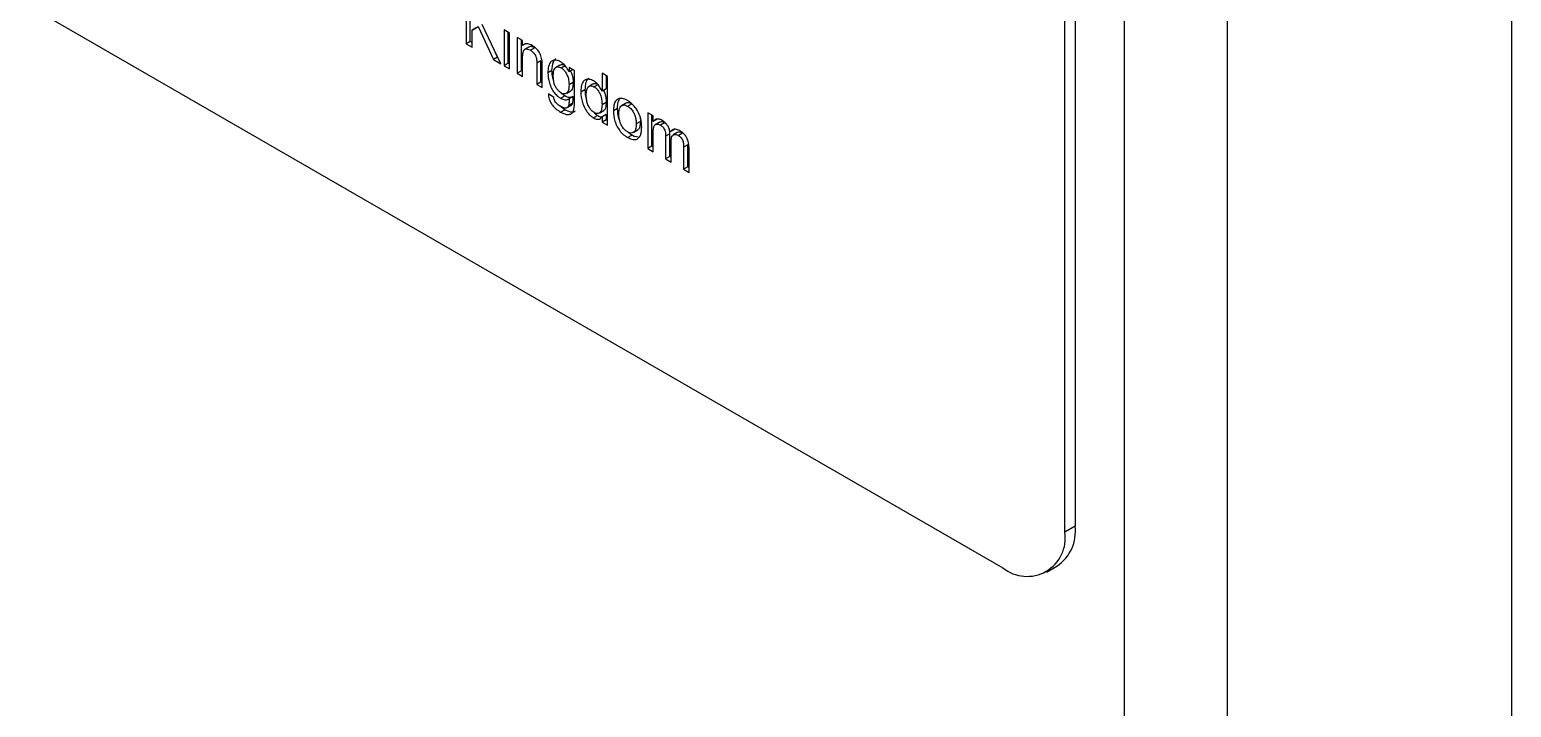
# Model space of a CAD drawing. Extents: x 75 to 2075, y 25 to 1460.
# Drawn here: x 1926.7 to 1977.5, y 960 to 983.2 of the extents above; entities that cross this region are included whole.
import ezdxf

# ---------------------------------------------------------------- set-up
doc = ezdxf.new("R2010")
doc.units = 0
doc.header["$LTSCALE"] = 5
doc.linetypes.add('SLD-KATı', pattern=[0])
doc.layers.get('0').update_dxf_attribs({"linetype": 'CONTINUOUS'})

msp = doc.modelspace()

# ---------------------------------------------------------------- linework, layer by layer
at = {"color": 7, "linetype": 'SLD-KATı'}
for p, q in [((1977.479, 1036.643), (1977.479, 497.87)), ((1967.756, 492.258), (1967.756, 1031.03)), ((1964.22, 493.206), (1964.22, 1030.082)), ((1962.53, 1026.637), (1962.53, 966.213)), ((1962.177, 966.009), (1962.177, 1026.433)), ((1893.588, 1003.155), (1960.056, 964.784)), ((1941.665, 984.427), (1941.665, 982.749)), ((1941.807, 982.831), (1941.807, 984.346)), ((1942.857, 982.061), (1942.213, 983.41)), ((1941.87, 983.212), (1942.083, 983.335)), ((1942.012, 983.294), (1941.87, 983.212)), ((1941.87, 982.631), (1941.87, 983.212)), ((1942.083, 983.335), (1942.605, 982.207)), ((1943.155, 983.115), (1942.969, 983.223)), ((1942.969, 983.223), (1942.969, 981.997)), ((1943.111, 982.078), (1943.111, 983.141)), ((1943.155, 981.889), (1943.155, 983.115)), ((1943.602, 982.857), (1943.416, 982.965)), ((1943.416, 982.965), (1943.416, 981.739)), ((1943.558, 981.82), (1943.558, 982.883)), ((1941.807, 982.831), (1941.665, 982.749)), ((1941.665, 982.749), (1941.87, 982.631)), ((1941.87, 982.794), (1941.807, 982.831)), ((1942.746, 982.289), (1942.676, 982.442)), ((1943.602, 982.686), (1943.602, 982.857)), ((1943.701, 982.743), (1943.602, 982.686)), ((1943.817, 982.634), (1943.676, 982.553)), ((1944.015, 982.61), (1943.874, 982.528)), ((1942.746, 982.289), (1942.605, 982.207)), ((1942.605, 982.207), (1942.857, 982.061)), ((1942.75, 982.287), (1942.746, 982.289)), ((1943.111, 982.078), (1942.969, 981.997)), ((1942.969, 981.997), (1943.155, 981.889)), ((1943.155, 982.053), (1943.111, 982.078)), ((1943.602, 981.631), (1943.602, 982.289)), ((1944.228, 982.165), (1944.087, 982.084)), ((1944.087, 982.084), (1944.087, 981.352)), ((1944.228, 981.433), (1944.228, 982.165)), ((1944.273, 981.244), (1944.273, 981.994)), ((1944.873, 982.01), (1944.731, 981.928)), ((1944.919, 981.925), (1945.061, 982.006)), ((1945.379, 981.832), (1945.193, 981.939)), ((1945.193, 981.939), (1945.193, 981.789)), ((1945.323, 981.864), (1945.193, 981.789)), ((1943.558, 981.82), (1943.416, 981.739)), ((1943.416, 981.739), (1943.602, 981.631)), ((1943.602, 981.794), (1943.558, 981.82)), ((1944.228, 981.433), (1944.087, 981.352)), ((1944.087, 981.352), (1944.273, 981.244)), ((1944.273, 981.407), (1944.228, 981.433)), ((1944.608, 981.831), (1944.466, 981.749)), ((1945.334, 981.42), (1945.193, 981.338)), ((1945.379, 980.787), (1945.379, 981.832)), ((1946, 981.359), (1945.859, 981.277)), ((1946.047, 981.274), (1946.189, 981.355)), ((1946.508, 981.631), (1946.322, 981.739)), ((1946.322, 981.739), (1946.322, 981.119)), ((1946.463, 981.657), (1946.463, 981.201)), ((1946.508, 979.954), (1946.508, 981.631)), ((1944.671, 980.907), (1944.485, 981.036)), ((1945.05, 980.959), (1944.909, 980.877)), ((1945.114, 981.056), (1945.256, 981.137)), ((1945.334, 980.945), (1945.193, 980.864)), ((1945.737, 981.174), (1945.595, 981.093)), ((1946.463, 981.201), (1946.322, 981.119)), ((1945.044, 980.489), (1944.89, 980.61)), ((1944.902, 980.408), (1945.044, 980.489)), ((1945.108, 980.548), (1945.249, 980.629)), ((1945.322, 980.717), (1945.18, 980.635)), ((1946.244, 980.383), (1946.385, 980.464)), ((1946.463, 980.739), (1946.322, 980.657)), ((1946.463, 980.328), (1946.322, 980.246)), ((1946.463, 980.328), (1946.463, 980.143)), ((1946.854, 980.53), (1946.713, 980.448)), ((1947.126, 980.706), (1946.985, 980.624)), ((1947.198, 980.609), (1947.339, 980.691)), ((1947.339, 980.691), (1947.364, 980.672)), ((1948.075, 980.275), (1947.889, 980.383)), ((1947.889, 980.383), (1947.889, 979.157)), ((1946.177, 980.287), (1946.036, 980.205)), ((1946.322, 980.246), (1946.322, 980.061)), ((1946.463, 980.143), (1946.322, 980.061)), ((1946.322, 980.061), (1946.508, 979.954)), ((1946.463, 980.143), (1946.508, 980.117)), ((1947.637, 980.086), (1947.495, 980.004)), ((1948.03, 979.238), (1948.03, 980.301)), ((1948.075, 980.084), (1948.075, 980.275)), ((1948.216, 980.166), (1948.075, 980.084)), ((1948.284, 980.05), (1948.142, 979.969)), ((1948.466, 980.041), (1948.325, 979.959)), ((1948.529, 979.994), (1948.466, 980.041)), ((1947.198, 979.534), (1947.339, 979.616)), ((1947.339, 979.616), (1947.2, 979.727)), ((1947.41, 979.716), (1947.552, 979.797)), ((1948.075, 979.049), (1948.075, 979.674)), ((1948.645, 979.666), (1948.503, 979.584)), ((1948.503, 979.584), (1948.503, 978.802)), ((1948.645, 978.883), (1948.645, 979.666)), ((1948.802, 979.813), (1948.661, 979.731)), ((1948.69, 978.694), (1948.69, 979.394)), ((1948.9, 979.704), (1948.758, 979.622)), ((1949.079, 979.687), (1948.938, 979.605)), ((1948.03, 979.238), (1947.889, 979.157)), ((1947.889, 979.157), (1948.075, 979.049)), ((1948.075, 979.212), (1948.03, 979.238)), ((1948.645, 978.883), (1948.503, 978.802)), ((1948.503, 978.802), (1948.69, 978.694)), ((1948.69, 978.858), (1948.645, 978.883)), ((1949.26, 979.287), (1949.118, 979.205)), ((1949.118, 979.205), (1949.118, 978.447)), ((1949.26, 978.529), (1949.26, 979.287)), ((1949.304, 978.339), (1949.304, 979.177)), ((1949.26, 978.529), (1949.118, 978.447)), ((1949.118, 978.447), (1949.304, 978.339)), ((1949.304, 978.503), (1949.26, 978.529)), ((1962.53, 966.213), (1962.177, 966.009)), ((1961.555, 964.636), (1961.909, 964.84))]:
    msp.add_line(p, q, dxfattribs=at)
for centre, radius, start, end in [((1961.103, 966.031), 1.439, 304.0564, 7.2558), ((1960.884, 965.799), 1.31, 230.7967, 9.214)]:
    msp.add_arc(centre, radius, start, end, dxfattribs=at)
for points, knots in [([(1943.926, 982.692), (1943.878, 982.715), (1943.791, 982.757), (1943.677, 982.751), (1943.627, 982.708), (1943.602, 982.686)], [0, 0, 0, 0, 0.376651, 0.683137, 1, 1, 1, 1]), ([(1943.602, 982.289), (1943.604, 982.346), (1943.607, 982.434), (1943.64, 982.526), (1943.693, 982.568), (1943.768, 982.575), (1943.835, 982.55), (1943.87, 982.531), (1943.874, 982.528)], [0, 0, 0, 0, 0.306171, 0.466325, 0.599856, 0.790969, 0.974732, 1, 1, 1, 1]), ([(1944.015, 982.61), (1943.979, 982.626), (1943.908, 982.658), (1943.837, 982.657), (1943.818, 982.634), (1943.818, 982.634)], [0, 0, 0, 0, 0.512783, 0.997252, 1, 1, 1, 1]), ([(1943.874, 982.528), (1943.906, 982.506), (1943.959, 982.47), (1944.024, 982.386), (1944.066, 982.298), (1944.085, 982.194), (1944.086, 982.124), (1944.087, 982.084)], [0, 0, 0, 0, 0.235391, 0.394109, 0.55396, 0.739129, 1, 1, 1, 1]), ([(1944.263, 982.201), (1944.25, 982.263), (1944.228, 982.363), (1944.139, 982.511), (1944.038, 982.619), (1943.961, 982.669), (1943.926, 982.692)], [0, 0, 0, 0, 0.309743, 0.50206, 0.771551, 1, 1, 1, 1]), ([(1944.273, 981.994), (1944.273, 982.022), (1944.272, 982.069), (1944.27, 982.137), (1944.266, 982.18), (1944.263, 982.201)], [0, 0, 0, 0, 0.405288, 0.702163, 1, 1, 1, 1]), ([(1944.9, 982.13), (1944.852, 982.153), (1944.761, 982.196), (1944.643, 982.185), (1944.546, 982.113), (1944.479, 981.967), (1944.471, 981.824), (1944.466, 981.749)], [0, 0, 0, 0, 0.183067, 0.346689, 0.509972, 0.742168, 1, 1, 1, 1]), ([(1944.608, 981.831), (1944.618, 981.934), (1944.634, 982.088), (1944.699, 982.214), (1944.738, 982.228), (1944.74, 982.229)], [0, 0, 0, 0, 0.653006, 0.98097, 1, 1, 1, 1]), ([(1944.652, 981.656), (1944.655, 981.721), (1944.66, 981.823), (1944.713, 981.924), (1944.781, 981.961), (1944.854, 981.957), (1944.9, 981.935), (1944.919, 981.925)], [0, 0, 0, 0, 0.336646, 0.533037, 0.730169, 0.885111, 1, 1, 1, 1]), ([(1944.875, 982.006), (1944.892, 982.019), (1944.927, 982.044), (1944.996, 982.039), (1945.041, 982.016), (1945.061, 982.006)], [0, 0, 0, 0, 0.366061, 0.730081, 1, 1, 1, 1]), ([(1945.193, 981.789), (1945.16, 981.848), (1945.102, 981.956), (1944.993, 982.069), (1944.928, 982.112), (1944.9, 982.13)], [0, 0, 0, 0, 0.420621, 0.756085, 1, 1, 1, 1]), ([(1944.919, 981.925), (1944.95, 981.903), (1945.012, 981.861), (1945.091, 981.751), (1945.157, 981.617), (1945.188, 981.472), (1945.191, 981.381), (1945.193, 981.338)], [0, 0, 0, 0, 0.178612, 0.352706, 0.54738, 0.788447, 1, 1, 1, 1]), ([(1944.466, 981.749), (1944.475, 981.639), (1944.489, 981.466), (1944.586, 981.227), (1944.686, 981.063), (1944.798, 980.948), (1944.874, 980.899), (1944.909, 980.877)], [0, 0, 0, 0, 0.34849, 0.545628, 0.706052, 0.866714, 1, 1, 1, 1]), ([(1944.662, 981.506), (1944.652, 981.532), (1944.611, 981.646), (1944.609, 981.75), (1944.608, 981.831)], [0, 0, 0, 0, 0.232191, 1, 1, 1, 1]), ([(1944.922, 981.063), (1944.889, 981.086), (1944.825, 981.131), (1944.748, 981.238), (1944.688, 981.365), (1944.657, 981.509), (1944.654, 981.607), (1944.652, 981.656)], [0, 0, 0, 0, 0.190144, 0.36276, 0.522612, 0.758295, 1, 1, 1, 1]), ([(1945.237, 981.814), (1945.255, 981.779), (1945.302, 981.692), (1945.329, 981.553), (1945.333, 981.462), (1945.334, 981.42)], [0, 0, 0, 0, 0.264136, 0.656061, 1, 1, 1, 1]), ([(1945.334, 981.42), (1945.331, 981.356), (1945.325, 981.256), (1945.291, 981.161), (1945.26, 981.145), (1945.253, 981.142)], [0, 0, 0, 0, 0.573443, 0.905288, 1, 1, 1, 1]), ([(1946.035, 981.474), (1945.987, 981.497), (1945.887, 981.544), (1945.758, 981.529), (1945.657, 981.438), (1945.605, 981.286), (1945.598, 981.153), (1945.595, 981.093)], [0, 0, 0, 0, 0.181127, 0.379539, 0.551366, 0.795208, 1, 1, 1, 1]), ([(1945.871, 981.572), (1945.852, 981.558), (1945.79, 981.512), (1945.747, 981.366), (1945.74, 981.234), (1945.737, 981.174)], [0, 0, 0, 0, 0.201308, 0.635413, 1, 1, 1, 1]), ([(1946.003, 981.355), (1946.014, 981.365), (1946.044, 981.391), (1946.111, 981.393), (1946.165, 981.367), (1946.189, 981.355)], [0, 0, 0, 0, 0.253922, 0.665866, 1, 1, 1, 1]), ([(1946.322, 981.119), (1946.292, 981.179), (1946.241, 981.284), (1946.135, 981.408), (1946.067, 981.453), (1946.035, 981.474)], [0, 0, 0, 0, 0.4093757, 0.7185441, 1, 1, 1, 1]), ([(1944.485, 981.036), (1944.488, 980.978), (1944.493, 980.885), (1944.552, 980.745), (1944.636, 980.623), (1944.755, 980.501), (1944.852, 980.439), (1944.902, 980.408)], [0, 0, 0, 0, 0.236418, 0.379611, 0.5225916, 0.7522676, 1, 1, 1, 1]), ([(1944.73, 980.752), (1944.717, 980.772), (1944.692, 980.812), (1944.677, 980.867), (1944.673, 980.897), (1944.671, 980.907)], [0, 0, 0, 0, 0.412522, 0.803101, 1, 1, 1, 1]), ([(1945.05, 980.959), (1945.001, 980.988), (1944.943, 981.022), (1944.893, 981.083), (1944.885, 981.092)], [0, 0, 0, 0, 0.840107, 1, 1, 1, 1]), ([(1944.909, 980.877), (1944.957, 980.855), (1945.051, 980.811), (1945.143, 980.831), (1945.183, 980.858), (1945.193, 980.864)], [0, 0, 0, 0, 0.445994, 0.8735, 1, 1, 1, 1]), ([(1945.193, 981.338), (1945.19, 981.273), (1945.186, 981.17), (1945.137, 981.064), (1945.067, 981.024), (1944.99, 981.028), (1944.941, 981.053), (1944.922, 981.063)], [0, 0, 0, 0, 0.331432, 0.523229, 0.716459, 0.888886, 1, 1, 1, 1]), ([(1945.3, 980.933), (1945.276, 980.921), (1945.222, 980.894), (1945.13, 980.917), (1945.07, 980.948), (1945.05, 980.959)], [0, 0, 0, 0, 0.357586, 0.782787, 1, 1, 1, 1]), ([(1945.193, 980.864), (1945.193, 980.836), (1945.193, 980.784), (1945.191, 980.705), (1945.184, 980.659), (1945.18, 980.635)], [0, 0, 0, 0, 0.344897, 0.671274, 1, 1, 1, 1]), ([(1945.322, 980.717), (1945.325, 980.74), (1945.332, 980.787), (1945.334, 980.865), (1945.334, 980.919), (1945.334, 980.945)], [0, 0, 0, 0, 0.3236635, 0.6615371, 1, 1, 1, 1]), ([(1945.595, 981.093), (1945.604, 980.976), (1945.617, 980.797), (1945.724, 980.538), (1945.842, 980.363), (1945.954, 980.256), (1946.018, 980.216), (1946.036, 980.205)], [0, 0, 0, 0, 0.3666342, 0.5599813, 0.75448, 0.9305545, 1, 1, 1, 1]), ([(1945.737, 981.174), (1945.739, 981.057), (1945.742, 980.934), (1945.797, 980.804), (1945.799, 980.798)], [0, 0, 0, 0, 0.948469, 1, 1, 1, 1]), ([(1945.782, 980.985), (1945.783, 981.037), (1945.787, 981.139), (1945.824, 981.254), (1945.894, 981.306), (1945.969, 981.312), (1946.023, 981.286), (1946.047, 981.274)], [0, 0, 0, 0, 0.259247, 0.521452, 0.691249, 0.861725, 1, 1, 1, 1]), ([(1946.055, 980.388), (1946.031, 980.404), (1945.978, 980.439), (1945.901, 980.535), (1945.835, 980.657), (1945.788, 980.817), (1945.784, 980.921), (1945.782, 980.985)], [0, 0, 0, 0, 0.1361116, 0.3013102, 0.4965205, 0.689829, 1, 1, 1, 1]), ([(1946.047, 981.274), (1946.079, 981.252), (1946.141, 981.209), (1946.216, 981.106), (1946.278, 980.982), (1946.317, 980.826), (1946.32, 980.718), (1946.322, 980.657)], [0, 0, 0, 0, 0.174969, 0.338758, 0.490444, 0.714401, 1, 1, 1, 1]), ([(1946.373, 981.149), (1946.385, 981.126), (1946.424, 981.052), (1946.457, 980.907), (1946.461, 980.8), (1946.463, 980.739)], [0, 0, 0, 0, 0.165558, 0.532306, 1, 1, 1, 1]), ([(1946.873, 980.856), (1946.84, 980.834), (1946.772, 980.787), (1946.721, 980.638), (1946.716, 980.514), (1946.713, 980.448)], [0, 0, 0, 0, 0.300987, 0.634538, 1, 1, 1, 1]), ([(1946.854, 980.53), (1946.855, 980.584), (1946.858, 980.711), (1946.901, 980.805), (1946.926, 980.858)], [0, 0, 0, 0, 0.428789, 1, 1, 1, 1]), ([(1947.198, 980.803), (1947.165, 980.82), (1947.081, 980.864), (1946.966, 980.885), (1946.899, 980.864), (1946.873, 980.856)], [0, 0, 0, 0, 0.276006, 0.7211, 1, 1, 1, 1]), ([(1944.906, 980.599), (1944.882, 980.614), (1944.829, 980.647), (1944.769, 980.703), (1944.736, 980.744), (1944.73, 980.752)], [0, 0, 0, 0, 0.3853592, 0.8792103, 1, 1, 1, 1]), ([(1944.902, 980.408), (1944.969, 980.374), (1945.082, 980.317), (1945.227, 980.32), (1945.321, 980.381), (1945.376, 980.542), (1945.378, 980.688), (1945.379, 980.787)], [0, 0, 0, 0, 0.23093, 0.394024, 0.558115, 0.698885, 1, 1, 1, 1]), ([(1945.18, 980.635), (1945.168, 980.608), (1945.147, 980.561), (1945.086, 980.537), (1945.006, 980.546), (1944.944, 980.579), (1944.906, 980.599)], [0, 0, 0, 0, 0.270479, 0.471143, 0.672128, 1, 1, 1, 1]), ([(1945.402, 980.436), (1945.387, 980.426), (1945.345, 980.397), (1945.222, 980.401), (1945.113, 980.455), (1945.044, 980.489)], [0, 0, 0, 0, 0.1684688, 0.4761749, 1, 1, 1, 1]), ([(1945.249, 980.63), (1945.25, 980.63), (1945.272, 980.632), (1945.3, 980.662), (1945.315, 980.7), (1945.322, 980.717)], [0, 0, 0, 0, 0.028796, 0.574086, 1, 1, 1, 1]), ([(1946.049, 980.392), (1946.074, 980.366), (1946.115, 980.324), (1946.159, 980.297), (1946.177, 980.287)], [0, 0, 0, 0, 0.5870935, 1, 1, 1, 1]), ([(1946.322, 980.657), (1946.319, 980.592), (1946.315, 980.49), (1946.262, 980.387), (1946.195, 980.351), (1946.121, 980.354), (1946.075, 980.377), (1946.055, 980.388)], [0, 0, 0, 0, 0.337627, 0.533011, 0.729406, 0.87934, 1, 1, 1, 1]), ([(1946.463, 980.739), (1946.46, 980.676), (1946.454, 980.575), (1946.418, 980.485), (1946.388, 980.471), (1946.383, 980.468)], [0, 0, 0, 0, 0.586959, 0.926633, 1, 1, 1, 1]), ([(1946.713, 980.448), (1946.72, 980.332), (1946.73, 980.156), (1946.838, 979.901), (1946.957, 979.728), (1947.083, 979.606), (1947.165, 979.555), (1947.198, 979.534)], [0, 0, 0, 0, 0.347236, 0.525294, 0.703487, 0.879806, 1, 1, 1, 1]), ([(1946.932, 980.106), (1946.929, 980.113), (1946.888, 980.195), (1946.863, 980.346), (1946.857, 980.473), (1946.854, 980.53)], [0, 0, 0, 0, 0.045973, 0.573506, 1, 1, 1, 1]), ([(1946.899, 980.342), (1946.902, 980.408), (1946.907, 980.513), (1946.963, 980.617), (1947.037, 980.656), (1947.121, 980.649), (1947.175, 980.621), (1947.198, 980.609)], [0, 0, 0, 0, 0.320821, 0.510606, 0.701435, 0.875337, 1, 1, 1, 1]), ([(1947.198, 979.728), (1947.159, 979.754), (1947.085, 979.806), (1946.997, 979.928), (1946.932, 980.069), (1946.903, 980.21), (1946.9, 980.301), (1946.899, 980.342)], [0, 0, 0, 0, 0.210185, 0.402945, 0.572306, 0.811245, 1, 1, 1, 1]), ([(1947.129, 980.701), (1947.146, 980.713), (1947.185, 980.74), (1947.263, 980.73), (1947.317, 980.703), (1947.339, 980.691)], [0, 0, 0, 0, 0.319926, 0.716042, 1, 1, 1, 1]), ([(1947.682, 979.906), (1947.677, 979.995), (1947.669, 980.146), (1947.584, 980.382), (1947.468, 980.572), (1947.332, 980.717), (1947.24, 980.776), (1947.198, 980.803)], [0, 0, 0, 0, 0.271778, 0.465594, 0.659816, 0.845151, 1, 1, 1, 1]), ([(1947.198, 980.609), (1947.235, 980.584), (1947.306, 980.535), (1947.393, 980.415), (1947.458, 980.28), (1947.491, 980.139), (1947.494, 980.047), (1947.495, 980.004)], [0, 0, 0, 0, 0.2029826, 0.3972682, 0.5664645, 0.7946598, 1, 1, 1, 1]), ([(1946.036, 980.205), (1946.075, 980.186), (1946.146, 980.152), (1946.237, 980.163), (1946.29, 980.202), (1946.314, 980.235), (1946.322, 980.246)], [0, 0, 0, 0, 0.324401, 0.597615, 0.869814, 1, 1, 1, 1]), ([(1946.177, 980.287), (1946.217, 980.265), (1946.269, 980.237), (1946.311, 980.244), (1946.321, 980.246)], [0, 0, 0, 0, 0.765824, 1, 1, 1, 1]), ([(1947.495, 980.004), (1947.493, 979.937), (1947.488, 979.831), (1947.434, 979.725), (1947.36, 979.683), (1947.276, 979.688), (1947.221, 979.716), (1947.198, 979.728)], [0, 0, 0, 0, 0.320033, 0.509653, 0.700284, 0.875466, 1, 1, 1, 1]), ([(1947.198, 979.534), (1947.265, 979.504), (1947.384, 979.45), (1947.531, 979.472), (1947.626, 979.557), (1947.676, 979.71), (1947.68, 979.835), (1947.682, 979.906)], [0, 0, 0, 0, 0.2379357, 0.421664, 0.6060726, 0.7770501, 1, 1, 1, 1]), ([(1947.637, 980.086), (1947.633, 980.02), (1947.627, 979.917), (1947.589, 979.821), (1947.556, 979.806), (1947.549, 979.802)], [0, 0, 0, 0, 0.567703, 0.904068, 1, 1, 1, 1]), ([(1947.613, 980.28), (1947.618, 980.259), (1947.637, 980.19), (1947.637, 980.129), (1947.637, 980.086)], [0, 0, 0, 0, 0.305458, 1, 1, 1, 1]), ([(1948.378, 980.122), (1948.338, 980.141), (1948.256, 980.179), (1948.153, 980.16), (1948.1, 980.116), (1948.078, 980.087), (1948.075, 980.084)], [0, 0, 0, 0, 0.327106, 0.657128, 0.961152, 1, 1, 1, 1]), ([(1948.075, 979.674), (1948.076, 979.728), (1948.078, 979.822), (1948.104, 979.929), (1948.152, 979.984), (1948.214, 979.997), (1948.274, 979.986), (1948.312, 979.966), (1948.325, 979.959)], [0, 0, 0, 0, 0.2789831, 0.4862335, 0.6316884, 0.7777523, 0.9234008, 1, 1, 1, 1]), ([(1948.466, 980.041), (1948.436, 980.054), (1948.376, 980.08), (1948.312, 980.077), (1948.29, 980.052), (1948.286, 980.047)], [0, 0, 0, 0, 0.440594, 0.8824395, 1, 1, 1, 1]), ([(1948.325, 979.959), (1948.352, 979.941), (1948.395, 979.913), (1948.444, 979.849), (1948.477, 979.781), (1948.5, 979.689), (1948.502, 979.623), (1948.503, 979.584)], [0, 0, 0, 0, 0.241565, 0.372077, 0.502537, 0.709426, 1, 1, 1, 1]), ([(1948.661, 979.731), (1948.647, 979.777), (1948.623, 979.861), (1948.551, 979.975), (1948.468, 980.064), (1948.409, 980.102), (1948.378, 980.122)], [0, 0, 0, 0, 0.2849311, 0.5194284, 0.7541364, 1, 1, 1, 1]), ([(1948.645, 979.666), (1948.644, 979.714), (1948.643, 979.78), (1948.618, 979.851), (1948.612, 979.868)], [0, 0, 0, 0, 0.750975, 1, 1, 1, 1]), ([(1948.983, 979.773), (1948.934, 979.794), (1948.843, 979.836), (1948.732, 979.806), (1948.684, 979.756), (1948.661, 979.731)], [0, 0, 0, 0, 0.36403, 0.692684, 1, 1, 1, 1]), ([(1947.561, 979.55), (1947.525, 979.551), (1947.455, 979.554), (1947.378, 979.595), (1947.339, 979.616)], [0, 0, 0, 0, 0.506349, 1, 1, 1, 1]), ([(1948.69, 979.394), (1948.692, 979.447), (1948.696, 979.531), (1948.737, 979.614), (1948.795, 979.644), (1948.865, 979.642), (1948.914, 979.617), (1948.938, 979.605)], [0, 0, 0, 0, 0.318951, 0.494287, 0.670949, 0.839545, 1, 1, 1, 1]), ([(1949.079, 979.687), (1949.046, 979.702), (1948.982, 979.73), (1948.919, 979.725), (1948.902, 979.704), (1948.901, 979.702)], [0, 0, 0, 0, 0.5094858, 0.9663857, 1, 1, 1, 1]), ([(1948.938, 979.605), (1948.961, 979.59), (1949.003, 979.561), (1949.055, 979.497), (1949.09, 979.432), (1949.118, 979.33), (1949.118, 979.258), (1949.118, 979.205)], [0, 0, 0, 0, 0.191319, 0.351336, 0.48514, 0.618945, 1, 1, 1, 1]), ([(1949.304, 979.177), (1949.301, 979.253), (1949.295, 979.364), (1949.232, 979.522), (1949.16, 979.632), (1949.072, 979.717), (1949.01, 979.755), (1948.983, 979.773)], [0, 0, 0, 0, 0.345025, 0.503009, 0.66142, 0.847798, 1, 1, 1, 1])]:
    msp.add_open_spline(points, degree=3, knots=knots, dxfattribs=at)

doc.saveas('drawing.dxf')
